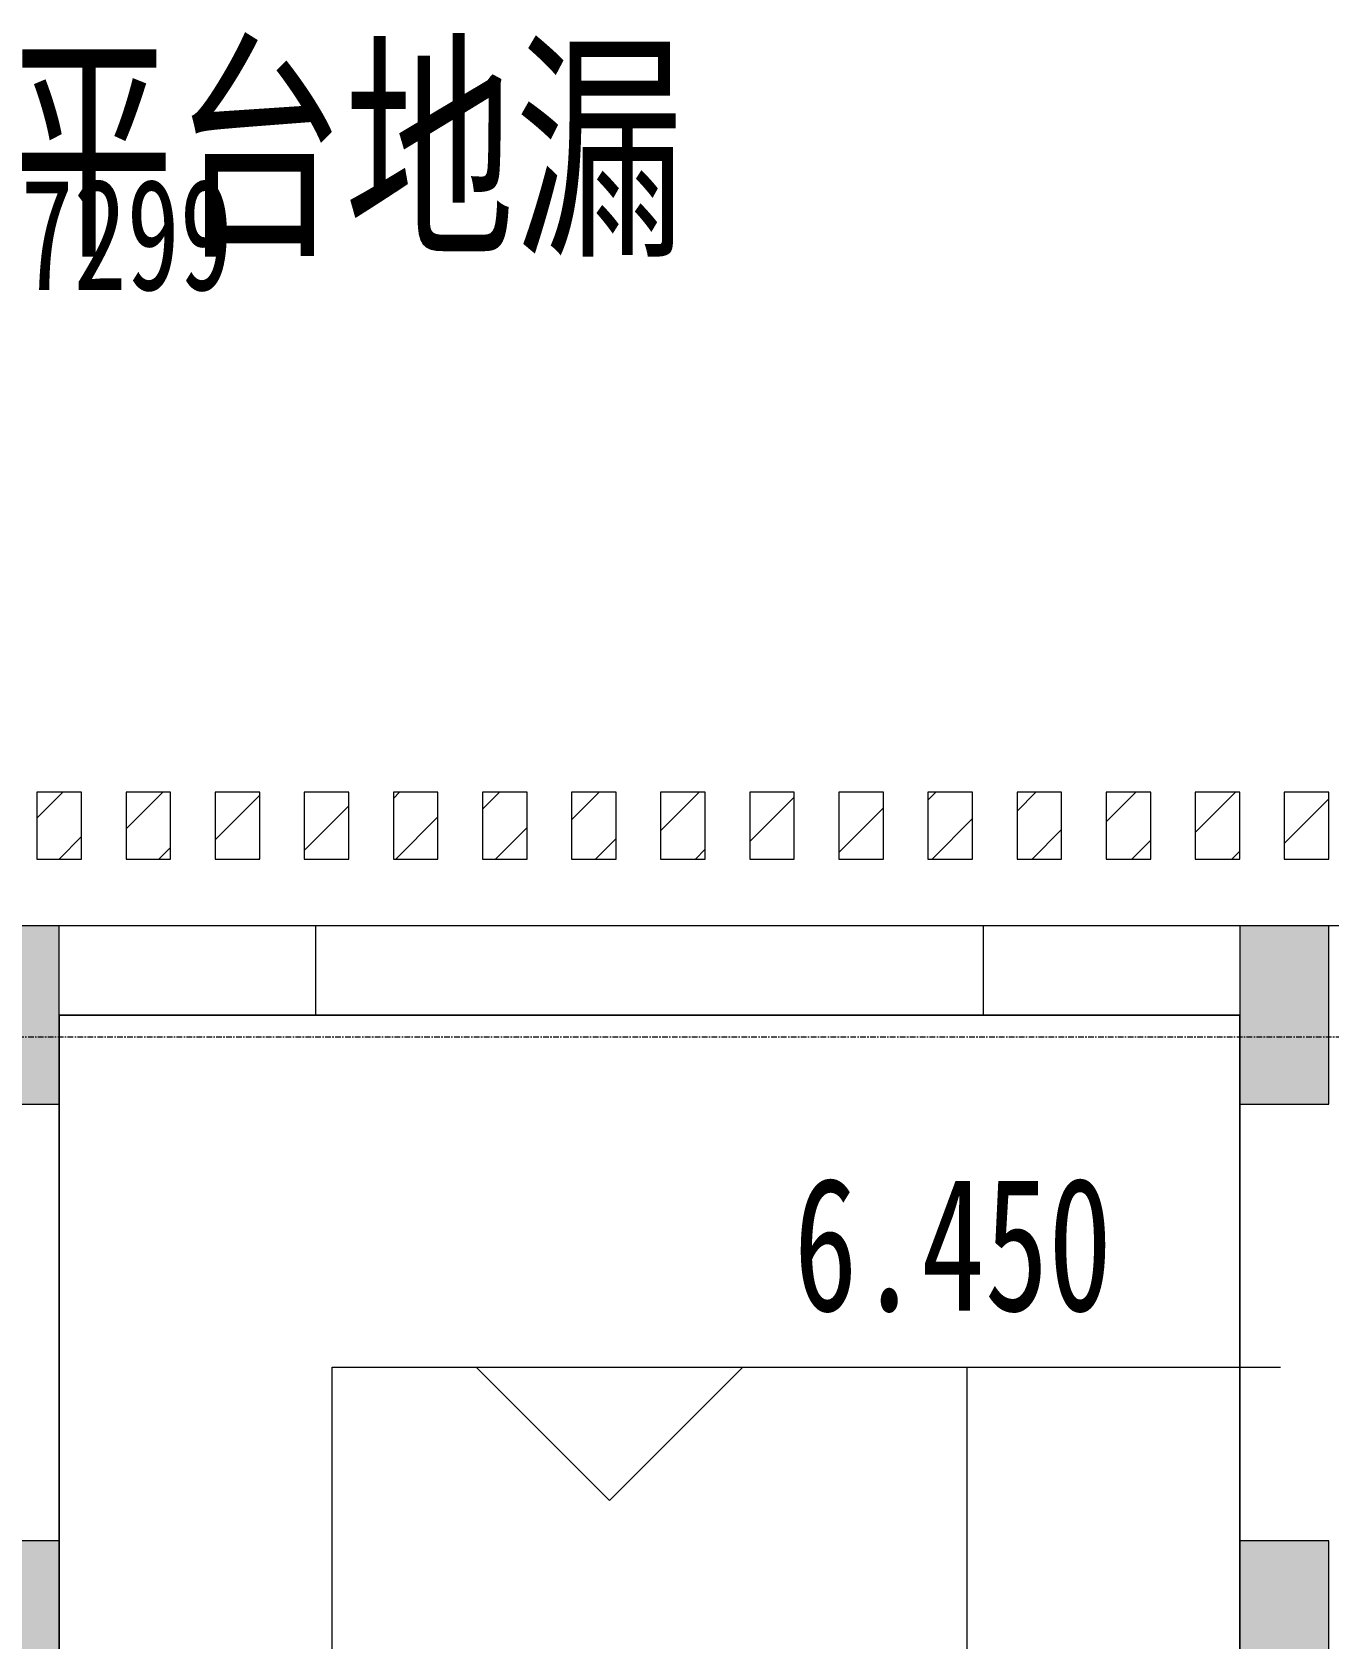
# Model space of a CAD drawing. Header units: millimetres. Extents: x 147619 to 200208, y -27981 to 8299.
# Drawn here: x 171039 to 173950, y -1350 to 2256 of the extents above; entities that cross this region are included whole.
import ezdxf

# ---------------------------------------------------------------- set-up
doc = ezdxf.new("R2010")
doc.units = ezdxf.units.MM
doc.linetypes.add('轴网线', pattern=[22.24, 12.7, -3.18, 3.18, -3.18])
doc.layers.add('0-1', color=7, linetype='Continuous', lineweight=5)
for name, color, linetype, lineweight, true_color in [('0-2', 7, 'Continuous', 5, 0x515151), ('A-DETL-GENF-1', 7, 'Continuous', 5, 0xe1e1e1), ('A-DETL-MEDM-1', 7, 'Continuous', 5, 0x515151), ('A-GLAZ-CWMG-1', 7, 'Continuous', 5, 0x515151), ('A-WALL-1', 7, 'Continuous', 5, 0x515151), ('A-WALL-IDEN-2', 7, 'Continuous', 5, 0x515151), ('G-ANNO-DIMS-1', 7, 'Continuous', 5, 0x515151), ('G-ANNO-DIMS-2', 7, 'Continuous', 5, 0x5151ff), ('G-ANNO-TEXT-2', 3, 'Continuous', 5, 0x00ff00), ('S-GRID-1', 7, '轴网线', 5, 0x5151ff), ('S-STRS-1', 7, 'Continuous', 5, 0x515151), ('S-STRS-ANNO-1', 7, 'Continuous', 5, 0x5151ff)]:
    doc.layers.add(name, color=color, linetype=linetype, lineweight=lineweight, true_color=true_color)
doc.styles.add('TJ_FangSong', font='', dxfattribs={"width": 0.7, "height": 400})
doc.styles.add('仿宋', font='', dxfattribs={"width": 0.7, "height": 300})
doc.styles.add('仿宋_4', font='', dxfattribs={"width": 0.7, "height": 250})
doc.styles.get('TJ_FangSong').set_extended_font_data('TJ_FangSong')
doc.styles.get('仿宋').set_extended_font_data('FangSong')
doc.styles.get('仿宋_4').set_extended_font_data('FangSong')

# ---------------------------------------------------------------- blocks, each defined once
blk = doc.blocks.new('矩形竖梃 - 100_100mm 木色铝方通-V171-10-003 三层空调通风平面图')
at = {"layer": 'A-GLAZ-CWMG-1'}
h = blk.add_hatch(dxfattribs=at)
h.set_pattern_fill('FP_153', color=256, style=0, pattern_type=2)
h.set_pattern_definition([(315, (-171100.01, 549.98), (70.71068, 70.71068), [])])
h.paths.add_polyline_path([(50, 150), (50, 0), (-50, 0), (-50, 150)], flags=0)
for p, q in [((-50, 150), (50, 150)), ((-50, 0), (-50, 150)), ((50, 150), (50, 0)), ((50, 0), (-50, 0))]:
    blk.add_line(p, q, dxfattribs=at)
blk = doc.blocks.new('矩形竖梃 - 100_100mm 木色铝方通-V172-10-003 三层空调通风平面图')
at = {"layer": 'A-GLAZ-CWMG-1'}
h = blk.add_hatch(dxfattribs=at)
h.set_pattern_fill('FP_154', color=256, style=0, pattern_type=2)
h.set_pattern_definition([(315, (-171700.01, 549.98), (70.71068, 70.71068), [])])
h.paths.add_polyline_path([(50, 150), (50, 0), (-50, 0), (-50, 150)], flags=0)
for p, q in [((-50, 150), (50, 150)), ((-50, 0), (-50, 150)), ((50, 150), (50, 0)), ((50, 0), (-50, 0))]:
    blk.add_line(p, q, dxfattribs=at)
blk = doc.blocks.new('矩形竖梃 - 100_100mm 木色铝方通-V173-10-003 三层空调通风平面图')
at = {"layer": 'A-GLAZ-CWMG-1'}
h = blk.add_hatch(dxfattribs=at)
h.set_pattern_fill('FP_155', color=256, style=0, pattern_type=2)
h.set_pattern_definition([(315, (-171300.01, 549.98), (70.71068, 70.71068), [])])
h.paths.add_polyline_path([(50, 150), (50, 0), (-50, 0), (-50, 150)], flags=0)
for p, q in [((-50, 150), (50, 150)), ((-50, 0), (-50, 150)), ((50, 150), (50, 0)), ((50, 0), (-50, 0))]:
    blk.add_line(p, q, dxfattribs=at)
blk = doc.blocks.new('矩形竖梃 - 100_100mm 木色铝方通-V174-10-003 三层空调通风平面图')
at = {"layer": 'A-GLAZ-CWMG-1'}
h = blk.add_hatch(dxfattribs=at)
h.set_pattern_fill('FP_156', color=256, style=0, pattern_type=2)
h.set_pattern_definition([(315, (-171500.01, 549.98), (70.71068, 70.71068), [])])
h.paths.add_polyline_path([(50, 150), (50, 0), (-50, 0), (-50, 150)], flags=0)
for p, q in [((-50, 150), (50, 150)), ((-50, 0), (-50, 150)), ((50, 150), (50, 0)), ((50, 0), (-50, 0))]:
    blk.add_line(p, q, dxfattribs=at)
blk = doc.blocks.new('矩形竖梃 - 100_100mm 木色铝方通-V175-10-003 三层空调通风平面图')
at = {"layer": 'A-GLAZ-CWMG-1'}
h = blk.add_hatch(dxfattribs=at)
h.set_pattern_fill('FP_157', color=256, style=0, pattern_type=2)
h.set_pattern_definition([(315, (-171900.01, 549.98), (70.71068, 70.71068), [])])
h.paths.add_polyline_path([(50, 150), (50, 0), (-50, 0), (-50, 150)], flags=0)
for p, q in [((-50, 150), (50, 150)), ((-50, 0), (-50, 150)), ((50, 150), (50, 0)), ((50, 0), (-50, 0))]:
    blk.add_line(p, q, dxfattribs=at)
blk = doc.blocks.new('矩形竖梃 - 100_100mm 木色铝方通-V176-10-003 三层空调通风平面图')
at = {"layer": 'A-GLAZ-CWMG-1'}
h = blk.add_hatch(dxfattribs=at)
h.set_pattern_fill('FP_158', color=256, style=0, pattern_type=2)
h.set_pattern_definition([(315, (-172100.01, 549.98), (70.71068, 70.71068), [])])
h.paths.add_polyline_path([(50, 150), (50, 0), (-50, 0), (-50, 150)], flags=0)
for p, q in [((-50, 150), (50, 150)), ((-50, 0), (-50, 150)), ((50, 150), (50, 0)), ((50, 0), (-50, 0))]:
    blk.add_line(p, q, dxfattribs=at)
blk = doc.blocks.new('矩形竖梃 - 100_100mm 木色铝方通-V177-10-003 三层空调通风平面图')
at = {"layer": 'A-GLAZ-CWMG-1'}
h = blk.add_hatch(dxfattribs=at)
h.set_pattern_fill('FP_159', color=256, style=0, pattern_type=2)
h.set_pattern_definition([(315, (-172300.01, 549.98), (70.71068, 70.71068), [])])
h.paths.add_polyline_path([(50, 150), (50, 0), (-50, 0), (-50, 150)], flags=0)
for p, q in [((-50, 150), (50, 150)), ((-50, 0), (-50, 150)), ((50, 150), (50, 0)), ((50, 0), (-50, 0))]:
    blk.add_line(p, q, dxfattribs=at)
blk = doc.blocks.new('矩形竖梃 - 100_100mm 木色铝方通-V178-10-003 三层空调通风平面图')
at = {"layer": 'A-GLAZ-CWMG-1'}
h = blk.add_hatch(dxfattribs=at)
h.set_pattern_fill('FP_160', color=256, style=0, pattern_type=2)
h.set_pattern_definition([(315, (-172500.01, 549.98), (70.71068, 70.71068), [])])
h.paths.add_polyline_path([(50, 150), (50, 0), (-50, 0), (-50, 150)], flags=0)
for p, q in [((-50, 150), (50, 150)), ((-50, 0), (-50, 150)), ((50, 150), (50, 0)), ((50, 0), (-50, 0))]:
    blk.add_line(p, q, dxfattribs=at)
blk = doc.blocks.new('矩形竖梃 - 100_100mm 木色铝方通-V179-10-003 三层空调通风平面图')
at = {"layer": 'A-GLAZ-CWMG-1'}
h = blk.add_hatch(dxfattribs=at)
h.set_pattern_fill('FP_161', color=256, style=0, pattern_type=2)
h.set_pattern_definition([(315, (-172700.01, 549.98), (70.71068, 70.71068), [])])
h.paths.add_polyline_path([(50, 150), (50, 0), (-50, 0), (-50, 150)], flags=0)
for p, q in [((-50, 150), (50, 150)), ((-50, 0), (-50, 150)), ((50, 150), (50, 0)), ((50, 0), (-50, 0))]:
    blk.add_line(p, q, dxfattribs=at)
blk = doc.blocks.new('矩形竖梃 - 100_100mm 木色铝方通-V180-10-003 三层空调通风平面图')
at = {"layer": 'A-GLAZ-CWMG-1'}
h = blk.add_hatch(dxfattribs=at)
h.set_pattern_fill('FP_162', color=256, style=0, pattern_type=2)
h.set_pattern_definition([(315, (-172900.01, 549.98), (70.71068, 70.71068), [])])
h.paths.add_polyline_path([(50, 150), (50, 0), (-50, 0), (-50, 150)], flags=0)
for p, q in [((-50, 150), (50, 150)), ((-50, 0), (-50, 150)), ((50, 150), (50, 0)), ((50, 0), (-50, 0))]:
    blk.add_line(p, q, dxfattribs=at)
blk = doc.blocks.new('矩形竖梃 - 100_100mm 木色铝方通-V181-10-003 三层空调通风平面图')
at = {"layer": 'A-GLAZ-CWMG-1'}
h = blk.add_hatch(dxfattribs=at)
h.set_pattern_fill('FP_163', color=256, style=0, pattern_type=2)
h.set_pattern_definition([(315, (-173100.01, 549.98), (70.71068, 70.71068), [])])
h.paths.add_polyline_path([(50, 150), (50, 0), (-50, 0), (-50, 150)], flags=0)
for p, q in [((-50, 150), (50, 150)), ((-50, 0), (-50, 150)), ((50, 150), (50, 0)), ((50, 0), (-50, 0))]:
    blk.add_line(p, q, dxfattribs=at)
blk = doc.blocks.new('矩形竖梃 - 100_100mm 木色铝方通-V182-10-003 三层空调通风平面图')
at = {"layer": 'A-GLAZ-CWMG-1'}
h = blk.add_hatch(dxfattribs=at)
h.set_pattern_fill('FP_164', color=256, style=0, pattern_type=2)
h.set_pattern_definition([(315, (-173300.01, 549.98), (70.71068, 70.71068), [])])
h.paths.add_polyline_path([(50, 150), (50, 0), (-50, 0), (-50, 150)], flags=0)
for p, q in [((-50, 150), (50, 150)), ((-50, 0), (-50, 150)), ((50, 150), (50, 0)), ((50, 0), (-50, 0))]:
    blk.add_line(p, q, dxfattribs=at)
blk = doc.blocks.new('矩形竖梃 - 100_100mm 木色铝方通-V183-10-003 三层空调通风平面图')
at = {"layer": 'A-GLAZ-CWMG-1'}
h = blk.add_hatch(dxfattribs=at)
h.set_pattern_fill('FP_165', color=256, style=0, pattern_type=2)
h.set_pattern_definition([(315, (-173500.01, 549.98), (70.71068, 70.71068), [])])
h.paths.add_polyline_path([(50, 150), (50, 0), (-50, 0), (-50, 150)], flags=0)
for p, q in [((-50, 150), (50, 150)), ((-50, 0), (-50, 150)), ((50, 150), (50, 0)), ((50, 0), (-50, 0))]:
    blk.add_line(p, q, dxfattribs=at)
blk = doc.blocks.new('矩形竖梃 - 100_100mm 木色铝方通-V184-10-003 三层空调通风平面图')
at = {"layer": 'A-GLAZ-CWMG-1'}
h = blk.add_hatch(dxfattribs=at)
h.set_pattern_fill('FP_166', color=256, style=0, pattern_type=2)
h.set_pattern_definition([(315, (-173700.01, 549.98), (70.71068, 70.71068), [])])
h.paths.add_polyline_path([(50, 150), (50, 0), (-50, 0), (-50, 150)], flags=0)
for p, q in [((-50, 150), (50, 150)), ((-50, 0), (-50, 150)), ((50, 150), (50, 0)), ((50, 0), (-50, 0))]:
    blk.add_line(p, q, dxfattribs=at)
blk = doc.blocks.new('矩形竖梃 - 100_100mm 木色铝方通-V185-10-003 三层空调通风平面图')
at = {"layer": 'A-GLAZ-CWMG-1'}
h = blk.add_hatch(dxfattribs=at)
h.set_pattern_fill('FP_167', color=256, style=0, pattern_type=2)
h.set_pattern_definition([(315, (-173900.01, 549.98), (70.71068, 70.71068), [])])
h.paths.add_polyline_path([(50, 150), (50, 0), (-50, 0), (-50, 150)], flags=0)
for p, q in [((-50, 150), (50, 150)), ((-50, 0), (-50, 150)), ((50, 150), (50, 0)), ((50, 0), (-50, 0))]:
    blk.add_line(p, q, dxfattribs=at)
blk = doc.blocks.new('高程点 - 相对高程点-103621-10-003 三层空调通风平面图')
at = {"layer": 'G-ANNO-DIMS-2'}
for p, q in [((15.062, 2.987), (-2.987, 2.987)), ((0, 0), (-2.987, 2.987)), ((0, 0), (2.987, 2.987))]:
    blk.add_line(p, q, dxfattribs=at)
blk = doc.blocks.new('YXQH_AR_B9-20_rvt-1-10-003 三层空调通风平面图')
at = {"layer": 'A-DETL-GENF-1'}
h = blk.add_hatch(color=256, dxfattribs=at)
h.paths.add_polyline_path([(182450, -17650), (182950, -17650), (182950, -17150), (182450, -17150)], flags=0)
h.paths.add_polyline_path([(165465.9, -17650), (165600, -17650), (165600, -17050), (165000, -17050), (165000, -17650), (165200, -17650)], flags=0)
h.paths.add_polyline_path([(159500, -17650), (159500, -17200), (159050, -17200), (159050, -17525), (159056, -17525), (159056, -17575), (159050, -17575), (159050, -17650), (159250, -17650)], flags=0)
h.paths.add_polyline_path([(174300, -17650), (174300, -17050), (173700, -17050), (173700, -17650), (174078.7, -17650)], flags=0)
h.paths.add_polyline_path([(170970.6, -9250), (171250, -9250), (171250, -8750), (170750, -8750), (170750, -9250), (170900, -9250)], flags=0)
h.paths.add_polyline_path([(176800, -9050), (176800, -8500), (176300, -8500), (176300, -9050), (176600, -9050)], flags=0)
h.paths.add_polyline_path([(165000, -9000), (165500, -9000), (165500, -8500), (165000, -8500)], flags=0)
h.paths.add_polyline_path([(182691.5, -8950), (182950, -8950), (182950, -8450), (182450, -8450), (182450, -8950)], flags=0)
h.paths.add_polyline_path([(156425, -8950), (156425, -8946), (156475, -8946), (156475, -8950), (156850, -8950), (156850, -8450), (156350, -8450), (156350, -8950)], flags=0)
h.paths.add_polyline_path([(182791.4, -7000), (182950, -7000), (182950, -6500), (182550, -6500.7), (182550, -7000), (182750, -7000)], flags=0)
h.paths.add_polyline_path([(168050, -1530), (168250, -1530), (168250, -1130), (168050, -1130), (168050, -1450)], flags=0)
h.paths.add_polyline_path([(170900, -1530), (171100, -1530), (171100, -1130), (170900, -1130)], flags=0)
h.paths.add_polyline_path([(173750, -1530), (173950, -1530), (173950, -1130), (173750, -1130), (173750, -1450)], flags=0)
h.paths.add_polyline_path([(176400, -350), (176800, -350), (176800, 250), (176200, 250), (176200, -350), (176231.9, -350)], flags=0)
h.paths.add_polyline_path([(165400, -250), (165500, -250), (165500, 250), (165000, 250), (165000, -250), (165240, -250)], flags=0)
h.paths.add_polyline_path([(156408.8, -250), (156850, -250), (156850, 250), (156350, 250), (156350, -250)], flags=0)
h.paths.add_polyline_path([(171093.6, -150), (171100, -150), (171100, 250), (170900, 250), (170900, -150)], flags=0)
h.paths.add_polyline_path([(173750, -150), (173950, -150), (173950, 250), (173750, 250), (173750, 50)], flags=0)
h.paths.add_polyline_path([(168226.5, -150), (168250, -150), (168250, 250), (168050, 250), (168050, -150), (168223.3, -150)], flags=0)
at = {"layer": 'A-DETL-MEDM-1'}
for p, q in [((171100, 250), (170900, 250)), ((171100, 50), (171100, 250)), ((173950, 250), (173750, 250)), ((173750, 250), (173750, 50)), ((173950, -150), (173950, 250)), ((170900, -150), (171100, -150)), ((173750, -150), (173950, -150)), ((171100, -1130), (170900, -1130)), ((173950, -1130), (173750, -1130)), ((173950, -1450), (173950, -1130))]:
    blk.add_line(p, q, dxfattribs=at)
at = {"layer": 'A-WALL-1'}
for p, q in [((174650, 250), (167350, 250)), ((171675, 250), (170325, 250)), ((173175, 250), (171675, 250)), ((171675, 250), (171675, 50)), ((171675, 250), (171675, 50)), ((174650, 250), (173175, 250)), ((173175, 50), (173175, 250)), ((173175, 50), (173175, 250)), ((171100, -6150), (171100, 50)), ((171100, 50), (173750, 50)), ((173750, 50), (173750, -4900))]:
    blk.add_line(p, q, dxfattribs=at)
at = {"layer": 'G-ANNO-DIMS-1'}
blk.add_line((172335, -1039.5), (172335, -1039.5), dxfattribs=at)
blk.add_line((172335, -1039.5), (172335, -1039.5), dxfattribs=at)
at = {"layer": 'S-GRID-1'}
blk.add_line((199020.5, 0), (148552.6, 0), dxfattribs=at)
at = {"layer": 'S-STRS-1'}
for p, q in [((171100, 50), (171100, -1530)), ((173750, 50), (171100, 50)), ((173750, -1530), (173750, 50))]:
    blk.add_line(p, q, dxfattribs=at)
at = {"layer": 'S-STRS-ANNO-1'}
for p, q in [((171712.5, -740), (173137.5, -740)), ((171712.5, -1530), (171712.5, -740)), ((173137.5, -740), (173137.5, -1530))]:
    blk.add_line(p, q, dxfattribs=at)
at = {"layer": '0-2', "extrusion": (0, 0, -1), "rotation": 180}
for name, p in [('矩形竖梃 - 100_100mm 木色铝方通-V171-10-003 三层空调通风平面图', (-171100, 550)), ('矩形竖梃 - 100_100mm 木色铝方通-V173-10-003 三层空调通风平面图', (-171300, 550)), ('矩形竖梃 - 100_100mm 木色铝方通-V174-10-003 三层空调通风平面图', (-171500, 550)), ('矩形竖梃 - 100_100mm 木色铝方通-V172-10-003 三层空调通风平面图', (-171700, 550)), ('矩形竖梃 - 100_100mm 木色铝方通-V175-10-003 三层空调通风平面图', (-171900, 550)), ('矩形竖梃 - 100_100mm 木色铝方通-V176-10-003 三层空调通风平面图', (-172100, 550)), ('矩形竖梃 - 100_100mm 木色铝方通-V177-10-003 三层空调通风平面图', (-172300, 550)), ('矩形竖梃 - 100_100mm 木色铝方通-V178-10-003 三层空调通风平面图', (-172500, 550)), ('矩形竖梃 - 100_100mm 木色铝方通-V179-10-003 三层空调通风平面图', (-172700, 550)), ('矩形竖梃 - 100_100mm 木色铝方通-V180-10-003 三层空调通风平面图', (-172900, 550)), ('矩形竖梃 - 100_100mm 木色铝方通-V181-10-003 三层空调通风平面图', (-173100, 550)), ('矩形竖梃 - 100_100mm 木色铝方通-V182-10-003 三层空调通风平面图', (-173300, 550)), ('矩形竖梃 - 100_100mm 木色铝方通-V183-10-003 三层空调通风平面图', (-173500, 550)), ('矩形竖梃 - 100_100mm 木色铝方通-V184-10-003 三层空调通风平面图', (-173700, 550)), ('矩形竖梃 - 100_100mm 木色铝方通-V185-10-003 三层空调通风平面图', (-173900, 550))]:
    blk.add_blockref(name, p, dxfattribs=at)
at = {"layer": '0-2', "xscale": 99.99999999999993, "yscale": 99.99999999999993, "zscale": 99.99999999999993}
blk.add_blockref('高程点 - 相对高程点-103621-10-003 三层空调通风平面图', (172335, -1039.5), dxfattribs=at)
at = {"layer": 'A-WALL-IDEN-2', "insert": (170417.8, 1926.9), "char_height": 250, "width": 1414.177, "attachment_point": 1, "style": '仿宋_4'}
blk.add_mtext('LBYMQ7299', dxfattribs=at)
at = {"layer": 'G-ANNO-DIMS-1', "insert": (172748.8, -313.8), "char_height": 300, "width": 926.913, "attachment_point": 1, "line_spacing_factor": 0.898273, "style": '仿宋'}
blk.add_mtext('6.450', dxfattribs=at)

msp = doc.modelspace()

# ---------------------------------------------------------------- block references
at = {"layer": '0-1'}
msp.add_blockref('YXQH_AR_B9-20_rvt-1-10-003 三层空调通风平面图', (0, 0), dxfattribs=at)

# ---------------------------------------------------------------- texts
at = {"layer": 'G-ANNO-TEXT-2', "insert": (168303.3, 2195.2), "char_height": 400, "width": 5123.585, "attachment_point": 1, "style": 'TJ_FangSong'}
msp.add_mtext('冷凝水排至设备平台地漏', dxfattribs=at)

doc.saveas('drawing.dxf')
